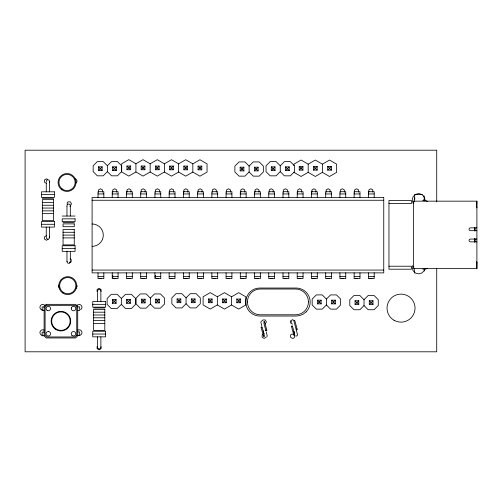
<?xml version="1.0" encoding="UTF-8"?>
<svg xmlns="http://www.w3.org/2000/svg" width="502" height="502" viewBox="0 0 502 502"><rect width="100%" height="100%" fill="white"/><g stroke="black" fill="none" stroke-linecap="round" stroke-linejoin="round"><path stroke-width="0.75" d="M135.923 171.985L135.935 163.771L143.051 159.674L150.161 163.79L150.148 172.004L143.032 176.102L135.923 171.985L128.807 176.083L121.697 171.966L121.71 163.752L128.826 159.655L135.935 163.771M150.148 172.004L157.258 176.12L164.374 172.023L164.386 163.809L157.277 159.692L150.161 163.79M192.824 172.06L199.934 176.177L207.05 172.079L207.062 163.865L199.953 159.749L192.837 163.847L192.824 172.06L185.709 176.158L178.599 172.042L178.612 163.828L171.502 159.711L164.386 163.809M217.341 304.965L217.347 296.751L210.244 292.635L203.122 296.732L203.115 304.946L210.219 309.063L217.341 304.965L224.444 309.081L231.566 304.984L238.67 309.1L245.792 305.003L245.798 296.789L238.695 292.672L231.573 296.77L231.566 304.984M293.971 165.61L293.971 164.116L301.093 160.025L308.197 164.135L315.319 160.044L322.422 164.154L329.544 160.056L336.647 164.173L336.641 172.387L329.519 176.484L322.416 172.368L315.294 176.466L308.19 172.349L301.068 176.447L293.965 172.33M308.19 172.349L308.197 164.135M322.416 172.368L322.422 164.154M476.9 206.88A3.508 3.508 0 0 1 476.687 207.935L476.9 201.158L413.604 201.158L413.604 268.576L476.9 268.576L476.9 201.158M49.604 181.868L49.604 181.486M66.979 206.096L66.986 205.713M414.125 201.609L414.84 194.751M414.734 199.376L414.878 197.932M424.221 271.005L424.441 268.84M263.732 321.487L264.498 321.694L264.29 322.46M264.573 336.089C264.422 337.375 262.659 336.02 263.864 335.543M264.259 322.353L264.554 321.832L266.838 330.341L266.399 330.868L265.796 330.724M49.616 227.099L49.616 237.502L49.096 238.676M68.605 263.374L67.431 262.853L67.036 261.222M58.696 285.218L58.395 286.353L59.531 288.324M102.477 192.172L102.477 189.894L100.507 188.758L98.536 189.894L98.536 192.172M116.702 192.172L116.702 189.894L114.732 188.758L112.762 189.894L112.762 192.172M101.053 291.762L101.053 289.485L99.082 288.349L97.112 289.485L97.112 291.762M130.928 192.172L130.928 189.894L128.958 188.758L126.987 189.894L126.987 192.172M112.762 275.259L112.762 277.531M97.112 346.393L97.112 348.67L99.082 349.806L101.053 348.67L101.053 346.393M145.153 192.172L145.153 189.894L143.189 188.758L141.219 189.894L141.219 192.172M159.385 192.172L159.385 189.894L157.415 188.758L155.444 189.894L155.444 192.172M173.61 192.172L173.61 189.894L171.64 188.758L169.67 189.894L169.67 192.172M155.444 275.259L155.444 277.531M187.836 192.172L187.836 189.894L185.865 188.758L183.901 189.894L183.901 192.172M202.068 192.172L202.068 189.894L200.097 188.758L198.127 189.894L198.127 192.172M216.293 192.172L216.293 189.894L214.323 188.758L212.352 189.894L212.352 192.172M230.518 192.172L230.518 189.894L228.548 188.758L226.578 189.894L226.578 192.172M244.744 192.172L244.744 189.894L242.78 188.758L240.809 189.894L240.809 192.172M258.976 192.172L258.976 189.894L257.005 188.758L255.035 189.894L255.035 192.172M273.201 192.172L273.201 189.894L271.231 188.758L269.26 189.894L269.26 192.172M287.426 192.172L287.426 189.894L285.462 188.758L283.492 189.894L283.492 192.172M301.658 192.172L301.658 189.894L299.688 188.758L297.717 189.894L297.717 192.172M315.883 192.172L315.883 189.894L313.913 188.758L311.943 189.894L311.943 192.172M330.109 192.172L330.109 189.894L328.139 188.758L326.174 189.894L326.174 192.172M344.341 192.172L344.341 189.894L342.37 188.758L340.4 189.894L340.4 192.172M358.566 192.172L358.566 189.894L356.596 188.758L354.625 189.894L354.625 192.172M372.791 192.172L372.791 189.894L370.821 188.758L368.851 189.894L368.851 192.172M412.7 265.502L412.186 267.434L413.046 270.653L415.405 273.013L418.624 273.879L421.843 273.013L424.203 270.653L424.723 268.721M49.485 182.094L49.604 181.668M265.746 330.523L266.192 330.103L266.838 330.341M263.481 335.907L263.864 335.656M293.946 334.746L293.858 335.336L294.486 335.593M413.912 202.833L413.604 203.26M293.858 334.84L293.946 334.658M69.979 206.711L70.198 206.335M266.819 336.786L267.215 335.832L266.261 332.073M102.126 166.846L98.417 170.561L98.417 166.846L102.126 166.846L102.126 170.561L98.417 170.561M116.357 166.846L112.643 170.561L112.643 166.846L116.357 166.846L116.357 170.561L112.643 170.561M130.671 166.011L126.962 169.726L126.962 166.011L130.671 166.011L130.671 169.726L126.962 169.726M144.896 166.03L141.188 169.745L141.188 166.03L144.896 166.03L144.896 169.745L141.188 169.745M159.121 166.049L155.413 169.764L155.413 166.049L159.121 166.049L159.121 169.764L155.413 169.764M173.347 166.068L169.638 169.783L169.638 166.068L173.347 166.068L173.347 169.783L169.638 169.783M187.572 166.087L183.864 169.802L183.864 166.087L187.572 166.087L187.572 169.802L183.864 169.802M201.798 166.106L198.089 169.82L198.089 166.106L201.798 166.106L201.798 169.82L198.089 169.82M243.865 167.179L240.151 170.887L240.151 167.179L243.865 167.179L243.865 170.887L240.151 170.887M116.094 299.556L112.379 303.271L112.379 299.556L116.094 299.556L116.094 303.271L112.379 303.271M258.091 167.179L254.376 170.887L254.376 167.179L258.091 167.179L258.091 170.887L254.376 170.887M130.319 299.556L126.604 303.271L126.604 299.556L130.319 299.556L130.319 303.271L126.604 303.271M275.002 166.871L271.287 170.58L271.287 166.871L275.002 166.871L275.002 170.58L271.287 170.58M145.091 299.186L141.382 302.894L141.382 299.186L145.091 299.186L145.091 302.894L141.382 302.894M289.227 166.871L285.512 170.58L285.512 166.871L289.227 166.871L289.227 170.58L285.512 170.58M159.322 299.186L155.607 302.894L155.607 299.186L159.322 299.186L159.322 302.894L155.607 302.894M302.938 166.382L299.223 170.09L299.223 166.382L302.938 166.382L302.938 170.09L299.223 170.09M180.808 298.954L177.093 302.668L177.093 298.954L180.808 298.954L180.808 302.668L177.093 302.668M317.164 166.4L313.449 170.109L313.449 166.4L317.164 166.4L317.164 170.109L313.449 170.109M195.033 298.954L191.325 302.668L191.325 298.954L195.033 298.954L195.033 302.668L191.325 302.668M331.389 166.419L327.674 170.128L327.674 166.419L331.389 166.419L331.389 170.128L327.674 170.128M212.089 298.997L208.374 302.706L208.374 298.997L212.089 298.997L212.089 302.706L208.374 302.706M226.314 299.01L222.599 302.725L222.599 299.01L226.314 299.01L226.314 302.725L222.599 302.725M240.54 299.029L236.825 302.744L236.825 299.029L240.54 299.029L240.54 302.744L236.825 302.744M321.142 300.165L317.433 303.873L317.433 300.165L321.142 300.165L321.142 303.873L317.433 303.873M335.374 300.165L331.659 303.873L331.659 300.165L335.374 300.165L335.374 303.873L331.659 303.873M358.779 300.773L355.065 304.482L355.065 300.773L358.779 300.773L358.779 304.482L355.065 304.482M373.005 300.773L369.29 304.482L369.29 300.773L373.005 300.773L373.005 304.482L369.29 304.482M76.034 183.042L77.17 181.071L76.034 179.101L74.898 178.8M107.384 165.754L111.551 161.588L117.443 161.588L121.609 165.754L121.609 171.646L117.443 175.819L111.551 175.819L107.384 171.646L107.384 165.754L103.217 161.588L97.325 161.588L93.159 165.754L93.159 171.646L97.325 175.819L103.217 175.819L107.384 171.646M70.343 205.807L71.479 203.837L70.343 201.867L68.065 201.867L67.237 202.701L67.237 204.973M48.412 239.121L46.441 240.257L44.471 239.121L44.471 236.844L46.441 235.708M76.034 288.324L77.17 286.353L76.862 285.218M76.699 305.85L77.741 304.808L79.165 304.425L80.584 304.808L81.625 305.85L82.008 307.268L81.625 308.692L80.584 309.734M249.117 166.087L253.29 161.92L259.183 161.92L263.349 166.087L263.349 171.979L259.183 176.146L253.29 176.146L249.117 171.979L249.117 166.087L244.951 161.92L239.059 161.92L234.892 166.087L234.892 171.979L239.059 176.146L244.951 176.146L249.117 171.979M121.346 298.47L125.513 294.297L131.411 294.297L135.578 298.47L135.578 304.363L131.411 308.529L125.513 308.529L121.346 304.363L121.346 298.47L117.179 294.297L111.287 294.297L107.121 298.47L107.121 304.363L111.287 308.529L117.179 308.529L121.346 304.363M280.26 165.779L284.427 161.613L290.319 161.613L294.486 165.779L294.486 171.671L290.319 175.838L284.427 175.838L280.26 171.671L280.26 165.779L276.094 161.613L270.195 161.613L266.029 165.779L266.029 171.671L270.195 175.838L276.094 175.838L280.26 171.671M150.349 298.094L154.516 293.927L160.408 293.927L164.581 298.094L164.581 303.986L160.408 308.153L154.516 308.153L150.349 303.986L150.349 298.094L146.182 293.927L140.29 293.927L136.124 298.094L136.124 303.986L140.29 308.153L146.182 308.153L150.349 303.986M186.066 297.868L190.233 293.701L196.125 293.701L200.292 297.868L200.292 303.76L196.125 307.927L190.233 307.927L186.066 303.76L186.066 297.868L181.9 293.701L176.007 293.701L171.841 297.868L171.841 303.76L176.007 307.927L181.9 307.927L186.066 303.76M262.151 320.784L262.979 319.956L265.257 319.956L266.393 321.926L265.257 323.89M262.979 334.181L262.151 335.016L262.151 337.288L264.121 338.423L266.085 337.288M326.4 299.073L330.567 294.906L336.459 294.906L340.626 299.073L340.626 304.965L336.459 309.132L330.567 309.132L326.4 304.965L326.4 299.073L322.234 294.906L316.342 294.906L312.175 299.073L312.175 304.965L316.342 309.132L322.234 309.132L326.4 304.965M364.032 299.681L368.198 295.515L374.097 295.515L378.263 299.681L378.263 305.574L374.097 309.74L368.198 309.74L364.032 305.574L364.032 299.681L359.865 295.515L353.973 295.515L349.806 299.681L349.806 305.574L353.973 309.74L359.865 309.74L364.032 305.574M261.536 321.042L260.864 322.215L261.818 325.967M178.612 163.828L185.727 159.73L192.837 163.847M178.599 172.042L171.483 176.139L164.374 172.023M217.347 296.751L224.469 292.653L231.573 296.77M414.916 194.581L422.226 194.563M427.503 268.313L425.539 269.204L422.734 269.204M69.207 263.023L71.171 261.881L71.171 259.609L70.343 258.775M101.642 278.365L99.365 278.365M115.868 278.365L113.596 278.365M130.093 278.365L127.822 278.365M144.325 278.365L142.047 278.365M158.55 278.365L156.279 278.365M172.776 278.365L170.504 278.365M187.008 278.365L184.73 278.365M201.233 278.365L198.961 278.365M215.458 278.365L213.187 278.365M229.69 278.365L227.412 278.365M243.916 278.365L241.638 278.365M258.141 278.365L255.869 278.365M77.741 330.128L79.165 329.751L80.584 330.128L81.625 331.169L82.008 332.594L81.625 334.018L80.584 335.06L79.165 335.436L77.741 335.06M272.366 278.365L270.095 278.365M286.598 278.365L284.32 278.365M300.823 278.365L298.552 278.365M315.049 278.365L312.777 278.365M329.281 278.365L327.003 278.365M343.506 278.365L341.228 278.365M357.731 278.365L355.46 278.365M371.957 278.365L369.685 278.365M98.015 193.948L103.839 193.948M112.241 193.948L118.064 193.948M126.466 193.948L132.296 193.948M140.698 193.948L146.521 193.948M154.942 193.948L160.765 193.948M169.168 193.948L174.997 193.948M183.399 193.948L189.223 193.948M197.625 193.948L203.448 193.948M211.85 193.948L217.68 193.948M226.082 193.948L231.905 193.948M240.307 193.948L246.131 193.948M254.533 193.948L260.356 193.948M268.758 193.948L274.588 193.948M282.99 193.948L288.813 193.948M297.234 193.948L303.057 193.948M311.46 193.948L317.289 193.948M325.691 193.948L331.515 193.948M339.917 193.948L345.74 193.948M354.142 193.948L359.972 193.948M368.374 193.948L374.197 193.948M41.497 194.607L54.379 194.607M42.337 198.246L53.538 198.246M92.098 200.267L383.754 200.267M422.734 200.53L425.539 200.53L427.503 201.421M42.337 202.45L53.538 202.45M388.962 203.498L411.364 203.498L411.364 200.53L388.962 200.53L388.962 269.204L411.364 269.204L411.364 266.229L388.962 266.229M42.337 205.249L53.538 205.249M42.337 208.054L53.538 208.054M42.337 210.853L53.538 210.853M42.337 213.651L53.538 213.651M62.204 216.048L75.087 216.048M63.045 222.486L74.252 222.486M41.497 224.294L54.379 224.294M476.9 227.864L470.456 227.864A1.399 1.399 0 0 0 469.056 229.263A1.399 1.399 0 0 0 470.456 230.663L476.9 230.663M63.045 232.288L74.252 232.288M63.045 235.093L74.252 235.093M63.045 237.892L74.252 237.892M476.9 239.065L470.456 239.065A1.399 1.399 0 0 0 469.056 240.464A1.399 1.399 0 0 0 470.456 241.864L476.9 241.864M62.204 248.534L75.087 248.534M92.098 270.07L383.754 270.07M98.015 276.389L103.839 276.389M112.241 276.389L118.064 276.389M126.466 276.389L132.296 276.389M140.698 276.389L146.521 276.389M154.923 276.389L160.747 276.389M169.149 276.389L174.978 276.389M183.399 276.389L189.223 276.389M197.625 276.389L203.448 276.389M211.85 276.389L217.68 276.389M226.082 276.389L231.905 276.389M240.307 276.389L246.131 276.389M254.533 276.389L260.356 276.389M268.758 276.389L274.588 276.389M282.99 276.389L288.813 276.389M297.215 276.389L303.039 276.389M311.441 276.389L317.27 276.389M325.691 276.389L331.515 276.389M339.917 276.389L345.74 276.389M354.142 276.389L359.972 276.389M368.374 276.389L374.197 276.389M247.404 301.903L247.436 301.903A12.883 12.883 0 0 1 260.318 289.02L295.54 289.02A12.883 12.883 0 0 1 308.423 301.903L308.46 301.903M92.757 304.35L105.64 304.35M77.722 306.873L79.68 306.873L79.68 309.784M44.107 306.967L42.149 306.967L42.149 309.878M93.598 307.996L104.799 307.996M77.722 310.512L79.68 310.512M42.149 310.606L44.107 310.606M93.598 312.194L104.799 312.194M93.598 314.992L104.799 314.992M93.598 317.797L104.799 317.797M93.598 320.596L104.799 320.596M93.598 323.395L104.799 323.395M77.722 331.935L79.68 331.935L79.68 335.574L77.722 335.574M44.107 332.117L42.149 332.117L42.149 335.756L44.107 335.756M92.757 334.037L105.64 334.037M294.486 320.401L293.802 321.085M46.441 183.349L44.471 182.213L44.471 179.936L46.441 178.8L48.412 179.936M292.572 324.198L290.602 323.062L290.602 320.784L292.572 319.648L294.542 320.784M293.708 334.181L291.436 334.181L290.602 335.016L290.602 337.288L292.572 338.423L293.708 338.122L294.542 337.288L294.542 335.016M42.745 310.117L41.321 309.734L40.279 308.692L39.896 307.268L40.279 305.85L41.321 304.808L42.745 304.425L44.17 304.808L45.211 305.85M44.17 330.128L42.745 329.751L41.321 330.128L40.279 331.169L39.896 332.594L40.279 334.018L41.321 335.06L42.745 335.436M413.604 266.474L413.912 266.895M295.521 335.97L296.87 335.97L297.548 334.796L294.097 321.744M327.674 166.419L331.389 170.128M313.449 166.4L317.164 170.109M299.223 166.382L302.938 170.09M285.512 166.871L289.227 170.58M271.287 166.871L275.002 170.58M254.376 167.179L258.091 170.887M240.151 167.179L243.865 170.887M369.29 300.773L373.005 304.482M355.065 300.773L358.779 304.482M198.089 166.106L201.798 169.82M331.659 300.165L335.374 303.873M183.864 166.087L187.572 169.802M317.433 300.165L321.142 303.873M169.638 166.068L173.347 169.783M155.413 166.049L159.121 169.764M141.188 166.03L144.896 169.745M126.962 166.011L130.671 169.726M112.643 166.846L116.357 170.561M236.825 299.029L240.54 302.744M98.417 166.846L102.126 170.561M222.599 299.01L226.314 302.725M208.374 298.997L212.089 302.706M191.325 298.954L195.033 302.668M177.093 298.954L180.808 302.668M155.607 299.186L159.322 302.894M141.382 299.186L145.091 302.894M126.604 299.556L130.319 303.271M112.379 299.556L116.094 303.271M48.964 180.118L49.604 181.235L49.604 191.808M291.467 326.369C293.093 327.317 292.177 324.687 291.467 326.369L293.639 334.545M261.134 327.404C262.759 328.352 261.843 325.723 261.134 327.404L263.305 335.574M297.165 329.306C295.622 328.283 296.343 330.969 297.165 329.306L294.887 320.822M49.416 236.655L49.616 237.502M425.068 199.997L424.203 196.771L421.843 194.418L418.624 193.552L415.405 194.418L413.046 196.771L412.186 199.997L413.046 203.216M291.486 322.441L291.198 321.18M292.591 326.576L294.643 334.238M263.763 322.773L265.822 330.435M262.264 327.611L264.316 335.267M293.915 331.232L294.705 334.207M263.186 330.78L263.977 333.755M423.933 195.843L424.441 200.888M423.901 199.376L424.046 200.819M414.125 268.118L414.633 273.17M476.9 262.847L476.687 261.793A3.508 3.508 0 0 1 476.9 262.847L476.9 268.576M475.118 227.833L475.118 230.958M475.118 238.77L475.118 241.901M474.66 227.469L474.66 230.976M474.66 238.356L474.66 242.259M436.727 201.773L436.727 150.198L25.1 150.198L25.1 351.802L436.727 351.802L436.727 268.193M374.197 197.468L374.197 191.708L368.374 191.708L368.374 197.468M374.197 272.875L374.197 278.629L368.374 278.629L368.374 272.875M359.972 197.468L359.972 191.708L354.142 191.708L354.142 197.468M359.972 272.875L359.972 278.629L354.142 278.629L354.142 272.875M345.74 197.468L345.74 191.708L339.917 191.708L339.917 197.468M345.74 272.875L345.74 278.629L339.917 278.629L339.917 272.875M331.515 197.468L331.515 191.708L325.691 191.708L325.691 197.468M331.515 272.875L331.515 278.629L325.691 278.629L325.691 272.875M317.289 197.468L317.289 191.708L311.46 191.708L311.46 197.468M317.27 272.875L317.27 278.629L311.441 278.629L311.441 272.875M303.057 197.468L303.057 191.708L297.234 191.708L297.234 197.468M303.039 272.875L303.039 278.629L297.215 278.629L297.215 272.875M288.813 197.468L288.813 191.708L282.99 191.708L282.99 197.468M288.813 272.875L288.813 278.629L282.99 278.629L282.99 272.875M274.588 197.468L274.588 191.708L268.758 191.708L268.758 197.468M274.588 272.875L274.588 278.629L268.758 278.629L268.758 272.875M260.356 197.468L260.356 191.708L254.533 191.708L254.533 197.468M260.356 272.875L260.356 278.629L254.533 278.629L254.533 272.875M246.131 197.468L246.131 191.708L240.307 191.708L240.307 197.468M246.131 272.875L246.131 278.629L240.307 278.629L240.307 272.875M231.905 197.468L231.905 191.708L226.082 191.708L226.082 197.468M231.905 272.875L231.905 278.629L226.082 278.629L226.082 272.875M217.68 197.468L217.68 191.708L211.85 191.708L211.85 197.468M217.68 272.875L217.68 278.629L211.85 278.629L211.85 272.875M203.448 197.468L203.448 191.708L197.625 191.708L197.625 197.468M203.448 272.875L203.448 278.629L197.625 278.629L197.625 272.875M189.223 197.468L189.223 191.708L183.399 191.708L183.399 197.468M189.223 272.875L189.223 278.629L183.399 278.629L183.399 272.875M174.997 197.468L174.997 191.708L169.168 191.708L169.168 197.468M174.978 272.875L174.978 278.629L169.149 278.629L169.149 272.875M160.765 197.468L160.765 191.708L154.942 191.708L154.942 197.468M160.747 272.875L160.747 278.629L154.923 278.629L154.923 272.875M146.521 197.468L146.521 191.708L140.698 191.708L140.698 197.468M146.521 272.875L146.521 278.629L140.698 278.629L140.698 272.875M132.296 197.468L132.296 191.708L126.466 191.708L126.466 197.468M132.296 272.875L132.296 278.629L126.466 278.629L126.466 272.875M118.064 197.468L118.064 191.708L112.241 191.708L112.241 197.468M118.064 272.875L118.064 278.629L112.241 278.629L112.241 272.875M103.839 197.468L103.839 191.708L98.015 191.708L98.015 197.468M103.839 272.875L103.839 278.629L98.015 278.629L98.015 272.875M100.864 292.377L100.864 301.551M100.877 336.842L100.877 345.966M97.532 292.49L97.532 301.551M97.52 336.842L97.52 345.947M70.318 206.416L70.318 216.048M70.33 251.333L70.33 260.017M66.979 205.895L66.979 216.048M66.967 251.333L66.967 261.655M46.272 183.142L46.272 191.808M46.259 227.099L46.259 235.777M92.098 223.967A11.201 11.201 0 0 1 103.299 235.168A11.201 11.201 0 0 1 92.098 246.375M247.436 301.903A12.883 12.883 0 0 0 260.318 314.785L295.54 314.785A12.883 12.883 0 0 0 308.423 301.903M97.645 291.825A1.682 1.682 0 0 1 98.988 289.522A1.682 1.682 0 0 1 100.864 291.417M100.833 346.813A1.682 1.682 0 0 1 99.158 348.884A1.682 1.682 0 0 1 97.589 346.725M67.318 204.653A1.682 1.682 0 0 1 70.311 205.908M70.123 260.896A1.682 1.682 0 0 1 69.452 263.173M46.385 182.082A1.682 1.682 0 0 1 47.721 179.779M48.33 239.09A1.682 1.682 0 0 1 46.504 236.58M71.328 308.071L71.284 308.648A2.24 2.24 0 0 0 73.041 310.738L73.625 310.788A2.24 2.24 0 0 0 75.708 309.025L75.758 308.441A2.24 2.24 0 0 0 74.001 306.358L73.417 306.308A2.24 2.24 0 0 0 71.328 308.071M76.737 335.292L75.062 336.967L46.768 336.967L45.092 335.292L45.092 307.004L46.768 305.335L75.062 305.335L76.737 307.004L76.737 335.292M46.215 304.344L44.113 306.446L44.113 335.857L46.215 337.953L75.62 337.953L77.722 335.857L77.722 306.446L75.62 304.344L46.215 304.344M306.082 311.937L303.183 314.164L299.807 315.563L296.18 316.04L259.772 316.04A14.006 14.006 0 0 1 245.773 302.035A14.006 14.006 0 0 1 259.772 288.035L296.18 288.035A14.006 14.006 0 0 1 306.082 311.937M48.418 331.515L47.834 331.565A2.24 2.24 0 0 0 46.077 333.648L46.121 334.232A2.24 2.24 0 0 0 48.205 335.989L48.788 335.945A2.24 2.24 0 0 0 50.551 333.861L50.501 333.278A2.24 2.24 0 0 0 48.418 331.515M54.379 191.808L41.497 191.808L41.497 197.411L54.379 197.411L54.379 191.808M383.754 197.468L92.098 197.468L92.098 272.875L383.754 272.875L383.754 197.468M53.538 199.652L42.337 199.652L42.337 220.654L53.538 220.654L53.538 199.652M75.087 218.847L62.204 218.847L62.204 221.646L75.087 221.646L75.087 218.847M54.379 221.495L41.497 221.495L41.497 227.099L54.379 227.099L54.379 221.495M74.252 223.886L63.045 223.886L63.045 226.691L74.252 226.691L74.252 223.886M74.252 229.489L63.045 229.489L63.045 244.894L74.252 244.894L74.252 229.489M75.087 245.735L62.204 245.735L62.204 251.333L75.087 251.333L75.087 245.735M105.64 301.551L92.757 301.551L92.757 307.155L105.64 307.155L105.64 301.551M104.799 309.395L93.598 309.395L93.598 330.398L104.799 330.398L104.799 309.395M105.64 331.238L92.757 331.238L92.757 336.842L105.64 336.842L105.64 331.238M394.032 320.257A14.006 14.006 0 0 0 415.041 308.128A14.006 14.006 0 0 0 394.032 295.998A14.006 14.006 0 0 0 394.032 320.257M47.194 310.487A2.24 2.24 0 0 0 50.551 308.548A2.24 2.24 0 0 0 47.194 306.609A2.24 2.24 0 0 0 47.194 310.487M71.937 335.336A2.24 2.24 0 0 0 75.683 334.332A2.24 2.24 0 0 0 72.941 331.59A2.24 2.24 0 0 0 71.937 335.336M56.017 329.638A9.802 9.802 0 0 0 70.719 321.148A9.802 9.802 0 0 0 56.017 312.664A9.802 9.802 0 0 0 56.017 329.638M56.293 329.155A9.243 9.243 0 0 0 70.161 321.148A9.243 9.243 0 0 0 56.293 313.148A9.243 9.243 0 0 0 56.293 329.155M61.846 189.781A8.961 8.961 0 0 0 75.953 183.312A8.961 8.961 0 0 0 63.296 174.326A8.961 8.961 0 0 0 61.846 189.781M62.085 188.915A8.12 8.12 0 0 0 75.087 183.531A8.12 8.12 0 0 0 63.923 174.972A8.12 8.12 0 0 0 62.085 188.915M62.574 292.936A8.961 8.961 0 0 0 76.687 286.46A8.961 8.961 0 0 0 64.024 277.48A8.961 8.961 0 0 0 62.574 292.936M63.698 292.66A8.12 8.12 0 0 0 75.884 285.625A8.12 8.12 0 0 0 63.698 278.591A8.12 8.12 0 0 0 63.698 292.66"/></g></svg>
